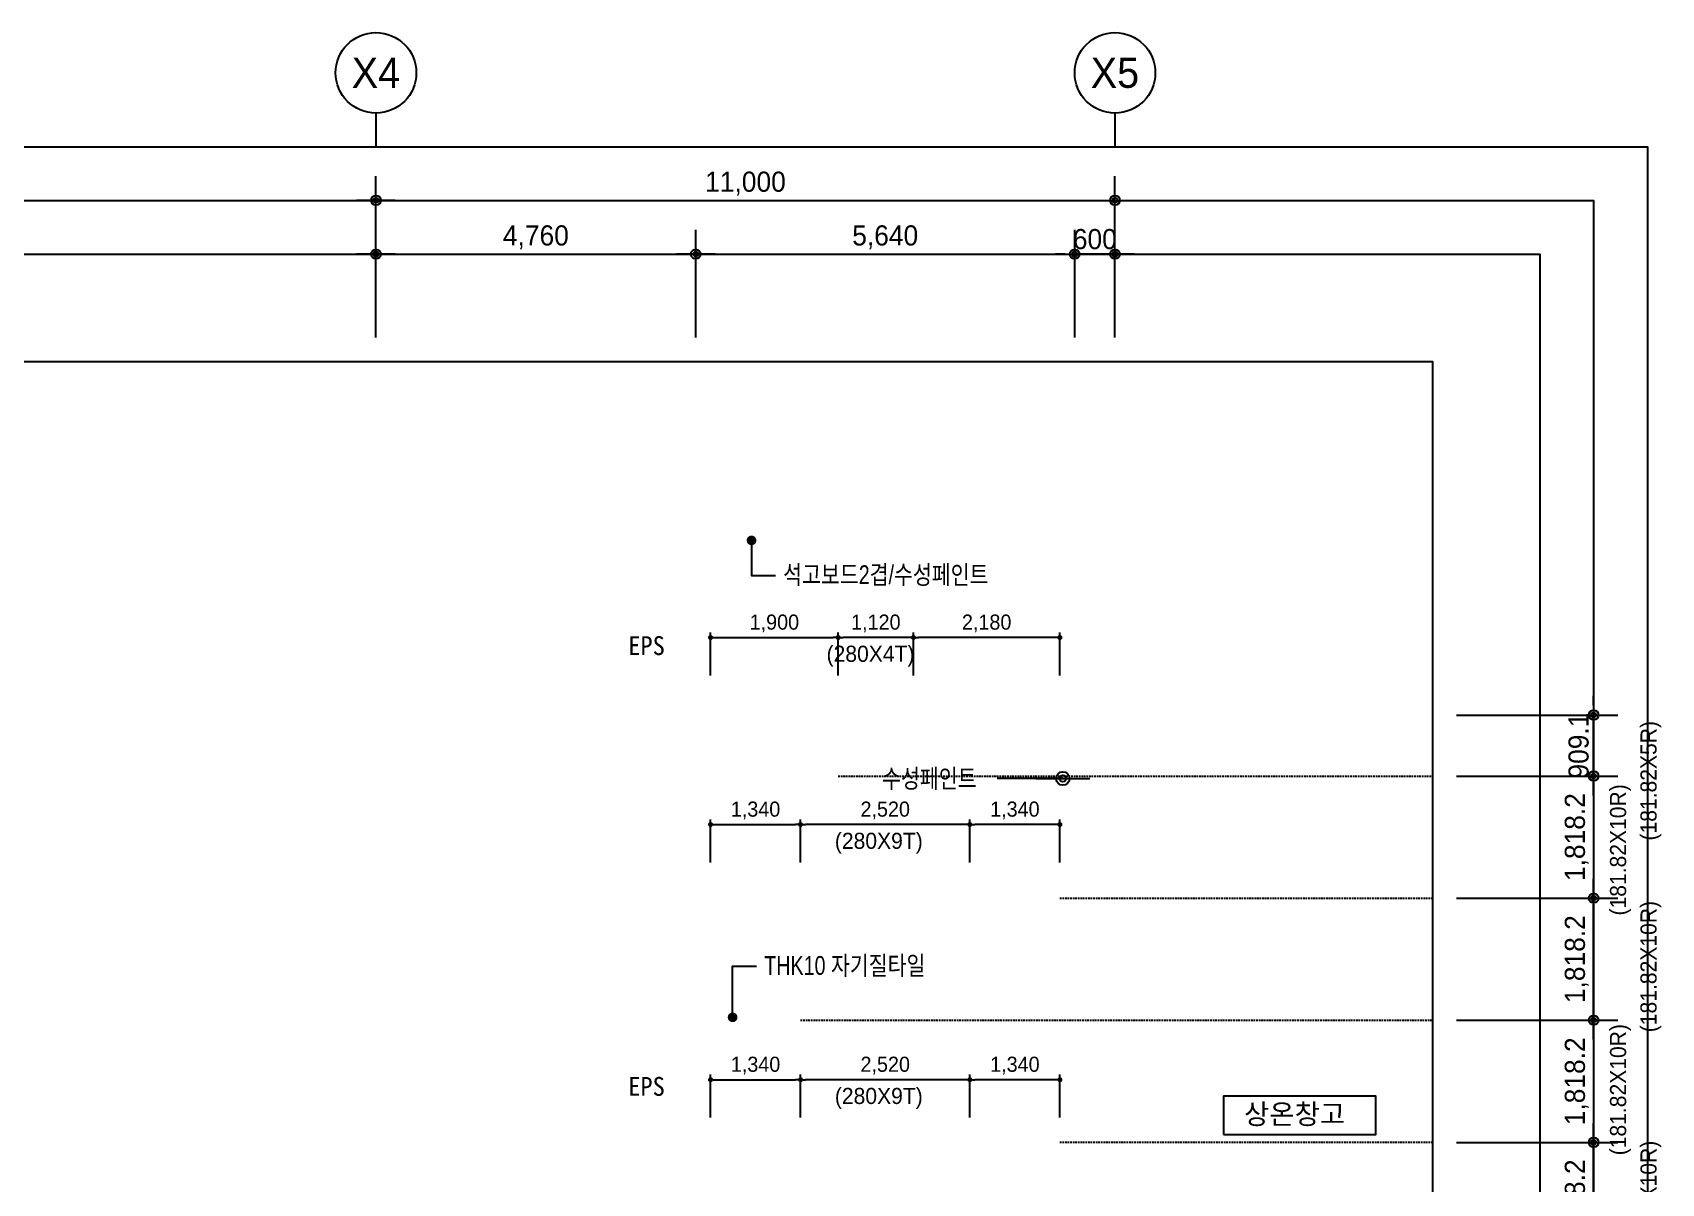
# Model space of a CAD drawing. Header units: millimetres. Extents: x 252711992 to 505989238, y 504776675 to 1009617600.
# Drawn here: x 252848552 to 252872797, y 504812578 to 504829718 of the extents above; entities that cross this region are included whole.
import ezdxf
from ezdxf.enums import TextEntityAlignment as Align

# ---------------------------------------------------------------- set-up
doc = ezdxf.new("R2010")
doc.units = ezdxf.units.MM
doc.linetypes.add('DASHEDX2', pattern=[38.1, 25.4, -12.7])
for name, color, linetype in [('$ZCDB_AUDIT_GENERATED_600D18', 7, 'Continuous'), ('0KD DIM', 7, 'Continuous'), ('4A.TEC ELE 4', 9, 'Continuous'), ('4A.TEC TEXT', 7, 'Continuous'), ('4A.TEC TEXT 2', 3, 'Continuous'), ('4A.TEC 심볼', 7, 'Continuous'), ('TEX', 3, 'Continuous'), ('TEXT', 7, 'Continuous'), ('㈜SE&C TEXT', 7, 'Continuous')]:
    doc.layers.add(name, color=color, linetype=linetype)
doc.layers.add('DEFPOINT', color=135, linetype='Continuous', plot=False)
doc.styles.add('1', font='')
doc.styles.add('GHS', font='malgun.ttf')
doc.styles.add('나눔고딕', font='')
doc.styles.add('돋움', font='')
doc.styles.add('돋음체', font='')
doc.styles.add('울릉도L', font='')
doc.styles.get('1').set_extended_font_data('DotumChe')
doc.styles.get('나눔고딕').set_extended_font_data('Dotum')
doc.styles.get('돋움').set_extended_font_data('Dotum')
doc.styles.get('돋음체').set_extended_font_data('Dotum')
doc.styles.get('울릉도L').set_extended_font_data('Dotum')
doc.dimstyles.new('DIM_600(외부치수)', dxfattribs={"dimscale": 400, "dimtxt": 3.3, "dimasz": 1, "dimexe": 2, "dimexo": 2, "dimgap": 1, "dimtad": 1, "dimdec": 0, "dimdsep": 46, "dimlunit": 6, "dimtxsty": '나눔고딕', "dimblk1": 'DIMDOT', "dimblk2": 'DIMDOT', "dimsah": 1, "dimcen": 2.5, "dimdle": 1.5, "dimclrd": 8, "dimclre": 8, "dimclrt": 3, "dimadec": 0, "dimazin": 0, "dimtfac": 1, "dimtdec": 0, "dimtix": 1, "dimtmove": 2, "dimatfit": 3, "dimldrblk": 'DIMDOT', "dimfxl": 1, "dimtvp": 1, "dimtolj": 1, "dimtzin": 0, "dimarcsym": 0})
doc.dimstyles.new('DIM_80(외부치수)', dxfattribs={"dimscale": 40, "dimtxt": 3.3, "dimasz": 1, "dimexe": 2, "dimexo": 2, "dimgap": 1, "dimtad": 1, "dimdec": 0, "dimdsep": 46, "dimlunit": 6, "dimtxsty": '돋움', "dimblk1": 'DIMDOT', "dimblk2": 'DIMDOT', "dimsah": 1, "dimcen": 2.5, "dimdle": 1.5, "dimclrd": 1, "dimclre": 7, "dimclrt": 2, "dimadec": 0, "dimazin": 0, "dimtfac": 1, "dimtdec": 0, "dimtix": 1, "dimtmove": 2, "dimatfit": 3, "dimldrblk": 'DIMDOT', "dimfxl": 1, "dimtvp": 1, "dimtolj": 1, "dimtzin": 0, "dimarcsym": 0})
doc.dimstyles.new('KD DIM 1', dxfattribs={"dimscale": 50, "dimtxt": 3, "dimasz": 1, "dimexe": 1, "dimexo": 1, "dimgap": 1, "dimtad": 1, "dimdec": 0, "dimzin": 0, "dimdsep": 46, "dimlunit": 6, "dimtxsty": '돋음체', "dimblk": 'DOT', "dimcen": 3, "dimdle": 1, "dimclrd": 256, "dimclre": 256, "dimclrt": 3, "dimazin": 0, "dimtfac": 1, "dimtdec": 0, "dimtix": 1, "dimtmove": 2, "dimatfit": 3, "dimldrblk": 'OBLIQUE', "dimfxl": 1, "dimtvp": 0.8333, "dimtolj": 1, "dimtzin": 0, "dimarcsym": 0})

# ---------------------------------------------------------------- blocks, each defined once
blk = doc.blocks.new('DIMDOT')
at = {"color": 0}
blk.add_line((-2, 0), (2, 0), dxfattribs=at)
for radius in [0.5, 0.25]:
    blk.add_circle((0, 0), radius, dxfattribs=at)
blk = doc.blocks.new('*D165')
at = {"layer": '$ZCDB_AUDIT_GENERATED_600D18', "color": 8, "lineweight": -2, "transparency": 16777216}
for p, q in [((252853663, 504825178), (252853663, 504827578)), ((252864663, 504825178), (252864663, 504827578)), ((252853807, 504827218), (252864519, 504827218))]:
    blk.add_line(p, q, dxfattribs=at)
at = {"layer": 'Defpoints', "color": 0, "transparency": 16777216}
for p in [(252864663, 504827218), (252853663, 504824818), (252864663, 504824818, 0)]:
    blk.add_point(p, dxfattribs=at)
at = {"layer": '$ZCDB_AUDIT_GENERATED_600D18', "color": 8, "lineweight": -2, "transparency": 16777216, "xscale": 144, "yscale": 144, "zscale": 144, "rotation": 180}
blk.add_blockref('DIMDOT', (252853663, 504827218), dxfattribs=at)
at = {"layer": '$ZCDB_AUDIT_GENERATED_600D18', "color": 8, "lineweight": -2, "transparency": 16777216, "xscale": 144, "yscale": 144, "zscale": 144}
blk.add_blockref('DIMDOT', (252864663, 504827218), dxfattribs=at)
at = {"layer": '$ZCDB_AUDIT_GENERATED_600D18', "color": 3, "transparency": 16777216, "insert": (252859163, 504827469), "char_height": 300, "attachment_point": 5, "style": '나눔고딕'}
blk.add_mtext('\\A1;11,000', dxfattribs=at)
blk = doc.blocks.new('*D166')
at = {"layer": '$ZCDB_AUDIT_GENERATED_600D18', "color": 8, "lineweight": -2, "transparency": 16777216}
for p, q in [((252853663, 504825178), (252853663, 504826778)), ((252858423, 504825178), (252858423, 504826778)), ((252853807, 504826418), (252858279, 504826418))]:
    blk.add_line(p, q, dxfattribs=at)
at = {"layer": 'Defpoints', "color": 0, "transparency": 16777216}
for p in [(252858423, 504826418), (252853663, 504824818, -2940), (252858423, 504824818, 1145)]:
    blk.add_point(p, dxfattribs=at)
at = {"layer": '$ZCDB_AUDIT_GENERATED_600D18', "color": 8, "lineweight": -2, "transparency": 16777216, "xscale": 144, "yscale": 144, "zscale": 144, "rotation": 180}
blk.add_blockref('DIMDOT', (252853663, 504826418), dxfattribs=at)
at = {"layer": '$ZCDB_AUDIT_GENERATED_600D18', "color": 8, "lineweight": -2, "transparency": 16777216, "xscale": 144, "yscale": 144, "zscale": 144}
blk.add_blockref('DIMDOT', (252858423, 504826418), dxfattribs=at)
at = {"layer": '$ZCDB_AUDIT_GENERATED_600D18', "color": 3, "transparency": 16777216, "insert": (252856043, 504826669), "char_height": 300, "attachment_point": 5, "style": '나눔고딕'}
blk.add_mtext('\\A1;4,760', dxfattribs=at)
blk = doc.blocks.new('ccs122')
at = {"layer": '4A.TEC 심볼'}
blk.add_line((0, 8), (0, 3), dxfattribs=at)
blk.add_circle((0, 14), 6, dxfattribs=at)
at = {"layer": '4A.TEC TEXT 2', "color": 3, "style": 'GHS'}
blk.add_attdef('NO', text='', height=4.5, dxfattribs=at).set_placement((-0.01, 14.02), align=Align.MIDDLE_CENTER)
blk = doc.blocks.new('*D167')
at = {"layer": '$ZCDB_AUDIT_GENERATED_600D18', "color": 8, "lineweight": -2, "transparency": 16777216}
for p, q in [((252864063, 504825178), (252864063, 504826778)), ((252864663, 504825178), (252864663, 504826778)), ((252863919, 504826418), (252863775, 504826418)), ((252864663, 504826418), (252864063, 504826418)), ((252864807, 504826418), (252864951, 504826418))]:
    blk.add_line(p, q, dxfattribs=at)
at = {"layer": 'Defpoints', "color": 0, "transparency": 16777216}
for p in [(252864063, 504826418), (252864063, 504824818, -5669), (252864663, 504824818, -6672)]:
    blk.add_point(p, dxfattribs=at)
at = {"layer": '$ZCDB_AUDIT_GENERATED_600D18', "color": 8, "lineweight": -2, "transparency": 16777216, "xscale": 144, "yscale": 144, "zscale": 144}
blk.add_blockref('DIMDOT', (252864063, 504826418), dxfattribs=at)
at = {"layer": '$ZCDB_AUDIT_GENERATED_600D18', "color": 8, "lineweight": -2, "transparency": 16777216, "xscale": 144, "yscale": 144, "zscale": 144, "rotation": 180}
blk.add_blockref('DIMDOT', (252864663, 504826418), dxfattribs=at)
at = {"layer": '$ZCDB_AUDIT_GENERATED_600D18', "color": 3, "transparency": 16777216, "insert": (252864363, 504826640), "char_height": 300, "attachment_point": 5, "style": '나눔고딕'}
blk.add_mtext('\\A1;600', dxfattribs=at)
blk = doc.blocks.new('*D168')
at = {"layer": '$ZCDB_AUDIT_GENERATED_600D18', "color": 8, "lineweight": -2, "transparency": 16777216}
for p, q in [((252858423, 504825178), (252858423, 504826778)), ((252864063, 504825178), (252864063, 504826778)), ((252858567, 504826418), (252863919, 504826418))]:
    blk.add_line(p, q, dxfattribs=at)
at = {"layer": 'Defpoints', "color": 0, "transparency": 16777216}
for p in [(252864063, 504826418), (252858423, 504824818, 1145), (252864063, 504824818, -5669)]:
    blk.add_point(p, dxfattribs=at)
at = {"layer": '$ZCDB_AUDIT_GENERATED_600D18', "color": 8, "lineweight": -2, "transparency": 16777216, "xscale": 144, "yscale": 144, "zscale": 144, "rotation": 180}
blk.add_blockref('DIMDOT', (252858423, 504826418), dxfattribs=at)
at = {"layer": '$ZCDB_AUDIT_GENERATED_600D18', "color": 8, "lineweight": -2, "transparency": 16777216, "xscale": 144, "yscale": 144, "zscale": 144}
blk.add_blockref('DIMDOT', (252864063, 504826418), dxfattribs=at)
at = {"layer": '$ZCDB_AUDIT_GENERATED_600D18', "color": 3, "transparency": 16777216, "insert": (252861243, 504826669), "char_height": 300, "attachment_point": 5, "style": '나눔고딕'}
blk.add_mtext('\\A1;5,640', dxfattribs=at)
blk = doc.blocks.new('A$Cde9e4541')
at = {"layer": 'TEX', "color": 1}
blk.add_lwpolyline([(72, 751), (72, 229), (428, 229)], dxfattribs=at)
at = {"layer": '㈜SE&C TEXT', "color": 1, "const_width": 71.7}
blk.add_lwpolyline([(36, 751, -1), (108, 751, -1)], format="xyb", close=True, dxfattribs=at)
at = {"layer": '4A.TEC TEXT', "style": '돋움', "width": 0.8}
blk.add_text('석고보드2겹/수성페인트', height=280, dxfattribs=at).set_placement((543, 240), align=Align.MIDDLE_LEFT)
blk = doc.blocks.new('A$C398e453a')
at = {"layer": 'TEX', "color": 1}
blk.add_lwpolyline([(72, 72), (72, 833), (428, 833)], dxfattribs=at)
at = {"layer": '㈜SE&C TEXT', "color": 1, "const_width": 71.7}
blk.add_lwpolyline([(36, 72, -1), (108, 72, -1)], format="xyb", close=True, dxfattribs=at)
at = {"layer": '4A.TEC TEXT', "style": '돋움', "width": 0.8}
blk.add_text('THK10 자기질타일', height=280, dxfattribs=at).set_placement((543, 844), align=Align.MIDDLE_LEFT)
blk = doc.blocks.new('_Dot')
at = {"color": 0, "linetype": 'ByBlock', "lineweight": -2}
blk.add_line((-0.5, 0), (-1, 0), dxfattribs=at)
at = {"color": 0, "linetype": 'ByBlock', "const_width": 0.5}
blk.add_lwpolyline([(-0.25, 0, 1), (0.25, 0, 1)], format="xyb", close=True, dxfattribs=at)
blk = doc.blocks.new('*D630')
at = {"layer": '0KD DIM', "lineweight": -2, "transparency": 16777216}
for p, q in [((252860543, 504820143), (252860543, 504820783)), ((252861588, 504820708), (252860618, 504820708)), ((252861663, 504820143), (252861663, 504820783))]:
    blk.add_line(p, q, dxfattribs=at)
at = {"layer": 'Defpoints', "color": 0, "transparency": 16777216}
for p in [(252860543, 504820708), (252860543, 504820068), (252861663, 504820068)]:
    blk.add_point(p, dxfattribs=at)
at = {"layer": '0KD DIM', "lineweight": -2, "transparency": 16777216, "xscale": 75, "yscale": 75, "zscale": 75, "rotation": 180}
blk.add_blockref('_Dot', (252860543, 504820708), dxfattribs=at)
at = {"layer": '0KD DIM', "lineweight": -2, "transparency": 16777216, "xscale": 75, "yscale": 75, "zscale": 75}
blk.add_blockref('_Dot', (252861663, 504820708), dxfattribs=at)
at = {"layer": '0KD DIM', "color": 3, "transparency": 16777216, "insert": (252861103, 504820917), "char_height": 225, "attachment_point": 5, "style": '돋음체'}
blk.add_mtext('\\A1;1,120', dxfattribs=at)
blk = doc.blocks.new('_OBLIQUE')
at = {"color": 0, "linetype": 'ByBlock'}
blk.add_line((-0.5, -0.5), (0.5, 0.5), dxfattribs=at)
blk = doc.blocks.new('*D631')
at = {"layer": '0KD DIM', "lineweight": -2, "transparency": 16777216}
for p, q in [((252858643, 504820143), (252858643, 504820783)), ((252858718, 504820708), (252860468, 504820708)), ((252860543, 504820143), (252860543, 504820783))]:
    blk.add_line(p, q, dxfattribs=at)
at = {"layer": 'Defpoints', "color": 0, "transparency": 16777216}
for p in [(252860543, 504820708), (252858643, 504820068), (252860543, 504820068)]:
    blk.add_point(p, dxfattribs=at)
at = {"layer": '0KD DIM', "lineweight": -2, "transparency": 16777216, "xscale": 75, "yscale": 75, "zscale": 75, "rotation": 180}
blk.add_blockref('_Dot', (252858643, 504820708), dxfattribs=at)
at = {"layer": '0KD DIM', "lineweight": -2, "transparency": 16777216, "xscale": 75, "yscale": 75, "zscale": 75}
blk.add_blockref('_Dot', (252860543, 504820708), dxfattribs=at)
at = {"layer": '0KD DIM', "color": 3, "transparency": 16777216, "insert": (252859593, 504820917), "char_height": 225, "attachment_point": 5, "style": '돋음체'}
blk.add_mtext('\\A1;1,900', dxfattribs=at)
blk = doc.blocks.new('*D632')
at = {"layer": '0KD DIM', "lineweight": -2, "transparency": 16777216}
for p, q in [((252861663, 504820143), (252861663, 504820783)), ((252863768, 504820708), (252861738, 504820708)), ((252863843, 504820143), (252863843, 504820783))]:
    blk.add_line(p, q, dxfattribs=at)
at = {"layer": 'Defpoints', "color": 0, "transparency": 16777216}
for p in [(252861663, 504820708), (252861663, 504820068), (252863843, 504820068, -8562)]:
    blk.add_point(p, dxfattribs=at)
at = {"layer": '0KD DIM', "lineweight": -2, "transparency": 16777216, "xscale": 75, "yscale": 75, "zscale": 75, "rotation": 180}
blk.add_blockref('_Dot', (252861663, 504820708), dxfattribs=at)
at = {"layer": '0KD DIM', "lineweight": -2, "transparency": 16777216, "xscale": 75, "yscale": 75, "zscale": 75}
blk.add_blockref('_Dot', (252863843, 504820708), dxfattribs=at)
at = {"layer": '0KD DIM', "color": 3, "transparency": 16777216, "insert": (252862753, 504820917), "char_height": 225, "attachment_point": 5, "style": '돋음체'}
blk.add_mtext('\\A1;2,180', dxfattribs=at)
blk = doc.blocks.new('*D633')
at = {"layer": '0KD DIM', "lineweight": -2, "transparency": 16777216}
for p, q in [((252859983, 504817357), (252859983, 504817998)), ((252862428, 504817923), (252860058, 504817923)), ((252862503, 504817357), (252862503, 504817998))]:
    blk.add_line(p, q, dxfattribs=at)
at = {"layer": 'Defpoints', "color": 0, "transparency": 16777216}
for p in [(252859983, 504817923), (252859983, 504817282), (252862503, 504817282)]:
    blk.add_point(p, dxfattribs=at)
at = {"layer": '0KD DIM', "lineweight": -2, "transparency": 16777216, "xscale": 75, "yscale": 75, "zscale": 75, "rotation": 180}
blk.add_blockref('_Dot', (252859983, 504817923), dxfattribs=at)
at = {"layer": '0KD DIM', "lineweight": -2, "transparency": 16777216, "xscale": 75, "yscale": 75, "zscale": 75}
blk.add_blockref('_Dot', (252862503, 504817923), dxfattribs=at)
at = {"layer": '0KD DIM', "color": 3, "transparency": 16777216, "insert": (252861243, 504818132), "char_height": 225, "attachment_point": 5, "style": '돋음체'}
blk.add_mtext('\\A1;2,520', dxfattribs=at)
blk = doc.blocks.new('*D634')
at = {"layer": '0KD DIM', "lineweight": -2, "transparency": 16777216}
for p, q in [((252858643, 504817357), (252858643, 504817998)), ((252858718, 504817923), (252859908, 504817923)), ((252859983, 504817357), (252859983, 504817998))]:
    blk.add_line(p, q, dxfattribs=at)
at = {"layer": 'Defpoints', "color": 0, "transparency": 16777216}
for p in [(252859983, 504817923), (252858643, 504817282), (252859983, 504817282)]:
    blk.add_point(p, dxfattribs=at)
at = {"layer": '0KD DIM', "lineweight": -2, "transparency": 16777216, "xscale": 75, "yscale": 75, "zscale": 75, "rotation": 180}
blk.add_blockref('_Dot', (252858643, 504817923), dxfattribs=at)
at = {"layer": '0KD DIM', "lineweight": -2, "transparency": 16777216, "xscale": 75, "yscale": 75, "zscale": 75}
blk.add_blockref('_Dot', (252859983, 504817923), dxfattribs=at)
at = {"layer": '0KD DIM', "color": 3, "transparency": 16777216, "insert": (252859313, 504818132), "char_height": 225, "attachment_point": 5, "style": '돋음체'}
blk.add_mtext('\\A1;1,340', dxfattribs=at)
blk = doc.blocks.new('*D635')
at = {"layer": '0KD DIM', "lineweight": -2, "transparency": 16777216}
for p, q in [((252862503, 504817357), (252862503, 504817998)), ((252863768, 504817923), (252862578, 504817923)), ((252863843, 504817357), (252863843, 504817998))]:
    blk.add_line(p, q, dxfattribs=at)
at = {"layer": 'Defpoints', "color": 0, "transparency": 16777216}
for p in [(252862503, 504817923), (252862503, 504817282, -3299), (252863843, 504817282, -8562)]:
    blk.add_point(p, dxfattribs=at)
at = {"layer": '0KD DIM', "lineweight": -2, "transparency": 16777216, "xscale": 75, "yscale": 75, "zscale": 75, "rotation": 180}
blk.add_blockref('_Dot', (252862503, 504817923), dxfattribs=at)
at = {"layer": '0KD DIM', "lineweight": -2, "transparency": 16777216, "xscale": 75, "yscale": 75, "zscale": 75}
blk.add_blockref('_Dot', (252863843, 504817923), dxfattribs=at)
at = {"layer": '0KD DIM', "color": 3, "transparency": 16777216, "insert": (252863173, 504818132), "char_height": 225, "attachment_point": 5, "style": '돋음체'}
blk.add_mtext('\\A1;1,340', dxfattribs=at)
blk = doc.blocks.new('*D636')
at = {"layer": '0KD DIM', "lineweight": -2, "transparency": 16777216}
for p, q in [((252859983, 504813558), (252859983, 504814198)), ((252862503, 504813558), (252862503, 504814198)), ((252862428, 504814123), (252860058, 504814123))]:
    blk.add_line(p, q, dxfattribs=at)
at = {"layer": 'Defpoints', "color": 0, "transparency": 16777216}
for p in [(252859983, 504814123), (252859983, 504813483), (252862503, 504813483)]:
    blk.add_point(p, dxfattribs=at)
at = {"layer": '0KD DIM', "lineweight": -2, "transparency": 16777216, "xscale": 75, "yscale": 75, "zscale": 75, "rotation": 180}
blk.add_blockref('_Dot', (252859983, 504814123), dxfattribs=at)
at = {"layer": '0KD DIM', "lineweight": -2, "transparency": 16777216, "xscale": 75, "yscale": 75, "zscale": 75}
blk.add_blockref('_Dot', (252862503, 504814123), dxfattribs=at)
at = {"layer": '0KD DIM', "color": 3, "transparency": 16777216, "insert": (252861243, 504814332), "char_height": 225, "attachment_point": 5, "style": '돋음체'}
blk.add_mtext('\\A1;2,520', dxfattribs=at)
blk = doc.blocks.new('*D637')
at = {"layer": '0KD DIM', "lineweight": -2, "transparency": 16777216}
for p, q in [((252858643, 504813558), (252858643, 504814198)), ((252859983, 504813558), (252859983, 504814198)), ((252858718, 504814123), (252859908, 504814123))]:
    blk.add_line(p, q, dxfattribs=at)
at = {"layer": 'Defpoints', "color": 0, "transparency": 16777216}
for p in [(252859983, 504814123), (252858643, 504813483), (252859983, 504813483)]:
    blk.add_point(p, dxfattribs=at)
at = {"layer": '0KD DIM', "lineweight": -2, "transparency": 16777216, "xscale": 75, "yscale": 75, "zscale": 75, "rotation": 180}
blk.add_blockref('_Dot', (252858643, 504814123), dxfattribs=at)
at = {"layer": '0KD DIM', "lineweight": -2, "transparency": 16777216, "xscale": 75, "yscale": 75, "zscale": 75}
blk.add_blockref('_Dot', (252859983, 504814123), dxfattribs=at)
at = {"layer": '0KD DIM', "color": 3, "transparency": 16777216, "insert": (252859313, 504814332), "char_height": 225, "attachment_point": 5, "style": '돋음체'}
blk.add_mtext('\\A1;1,340', dxfattribs=at)
blk = doc.blocks.new('*D638')
at = {"layer": '0KD DIM', "lineweight": -2, "transparency": 16777216}
for p, q in [((252862503, 504813558), (252862503, 504814198)), ((252863843, 504813558), (252863843, 504814198)), ((252863768, 504814123), (252862578, 504814123))]:
    blk.add_line(p, q, dxfattribs=at)
at = {"layer": 'Defpoints', "color": 0, "transparency": 16777216}
for p in [(252862503, 504814123), (252862503, 504813483, -3299), (252863843, 504813483, -8562)]:
    blk.add_point(p, dxfattribs=at)
at = {"layer": '0KD DIM', "lineweight": -2, "transparency": 16777216, "xscale": 75, "yscale": 75, "zscale": 75, "rotation": 180}
blk.add_blockref('_Dot', (252862503, 504814123), dxfattribs=at)
at = {"layer": '0KD DIM', "lineweight": -2, "transparency": 16777216, "xscale": 75, "yscale": 75, "zscale": 75}
blk.add_blockref('_Dot', (252863843, 504814123), dxfattribs=at)
at = {"layer": '0KD DIM', "color": 3, "transparency": 16777216, "insert": (252863173, 504814332), "char_height": 225, "attachment_point": 5, "style": '돋음체'}
blk.add_mtext('\\A1;1,340', dxfattribs=at)
blk = doc.blocks.new('*D683')
at = {"layer": '$ZCDB_AUDIT_GENERATED_600D18', "color": 8, "lineweight": -2, "transparency": 16777216}
for p, q in [((252869747, 504813190), (252872147, 504813190)), ((252871787, 504811516), (252871787, 504813046)), ((252869747, 504811372), (252872147, 504811372))]:
    blk.add_line(p, q, dxfattribs=at)
at = {"layer": 'Defpoints', "color": 0, "transparency": 16777216}
for p in [(252869387, 504813190), (252871787, 504813190), (252869387, 504811372)]:
    blk.add_point(p, dxfattribs=at)
at = {"layer": '$ZCDB_AUDIT_GENERATED_600D18', "color": 8, "lineweight": -2, "transparency": 16777216, "xscale": 144, "yscale": 144, "zscale": 144}
for p, rotation in [((252871787, 504813190), 90), ((252871787, 504811372), 270)]:
    blk.add_blockref('DIMDOT', p, dxfattribs=dict(at, rotation=rotation))
at = {"layer": '$ZCDB_AUDIT_GENERATED_600D18', "color": 3, "transparency": 16777216, "insert": (252871536, 504812281), "char_height": 300, "attachment_point": 5, "rotation": 90, "style": '나눔고딕'}
blk.add_mtext('\\A1;1,818.2', dxfattribs=at)
blk = doc.blocks.new('*D684')
at = {"layer": '$ZCDB_AUDIT_GENERATED_600D18', "color": 8, "lineweight": -2, "transparency": 16777216}
for p, q in [((252869747, 504815009), (252872147, 504815009)), ((252871787, 504814865), (252871787, 504813334)), ((252869747, 504813190), (252872147, 504813190))]:
    blk.add_line(p, q, dxfattribs=at)
at = {"layer": 'Defpoints', "color": 0, "transparency": 16777216}
for p in [(252869387, 504815009), (252869387, 504813190), (252871787, 504813190)]:
    blk.add_point(p, dxfattribs=at)
at = {"layer": '$ZCDB_AUDIT_GENERATED_600D18', "color": 8, "lineweight": -2, "transparency": 16777216, "xscale": 144, "yscale": 144, "zscale": 144}
for p, rotation in [((252871787, 504815009), 90), ((252871787, 504813190), 270)]:
    blk.add_blockref('DIMDOT', p, dxfattribs=dict(at, rotation=rotation))
at = {"layer": '$ZCDB_AUDIT_GENERATED_600D18', "color": 3, "transparency": 16777216, "insert": (252871536, 504814099), "char_height": 300, "attachment_point": 5, "rotation": 90, "style": '나눔고딕'}
blk.add_mtext('\\A1;1,818.2', dxfattribs=at)
blk = doc.blocks.new('*D685')
at = {"layer": '$ZCDB_AUDIT_GENERATED_600D18', "color": 8, "lineweight": -2, "transparency": 16777216}
for p, q in [((252869747, 504816827), (252872147, 504816827)), ((252871787, 504815153), (252871787, 504816683)), ((252869747, 504815009), (252872147, 504815009))]:
    blk.add_line(p, q, dxfattribs=at)
at = {"layer": 'Defpoints', "color": 0, "transparency": 16777216}
for p in [(252869387, 504816827), (252871787, 504816827), (252869387, 504815009)]:
    blk.add_point(p, dxfattribs=at)
at = {"layer": '$ZCDB_AUDIT_GENERATED_600D18', "color": 8, "lineweight": -2, "transparency": 16777216, "xscale": 144, "yscale": 144, "zscale": 144}
for p, rotation in [((252871787, 504816827), 90), ((252871787, 504815009), 270)]:
    blk.add_blockref('DIMDOT', p, dxfattribs=dict(at, rotation=rotation))
at = {"layer": '$ZCDB_AUDIT_GENERATED_600D18', "color": 3, "transparency": 16777216, "insert": (252871536, 504815918), "char_height": 300, "attachment_point": 5, "rotation": 90, "style": '나눔고딕'}
blk.add_mtext('\\A1;1,818.2', dxfattribs=at)
blk = doc.blocks.new('*D686')
at = {"layer": '$ZCDB_AUDIT_GENERATED_600D18', "color": 8, "lineweight": -2, "transparency": 16777216}
for p, q in [((252869747, 504818645), (252872147, 504818645)), ((252871787, 504818501), (252871787, 504816971)), ((252869747, 504816827), (252872147, 504816827))]:
    blk.add_line(p, q, dxfattribs=at)
at = {"layer": 'Defpoints', "color": 0, "transparency": 16777216}
for p in [(252869387, 504818645), (252869387, 504816827), (252871787, 504816827)]:
    blk.add_point(p, dxfattribs=at)
at = {"layer": '$ZCDB_AUDIT_GENERATED_600D18', "color": 8, "lineweight": -2, "transparency": 16777216, "xscale": 144, "yscale": 144, "zscale": 144}
for p, rotation in [((252871787, 504818645), 90), ((252871787, 504816827), 270)]:
    blk.add_blockref('DIMDOT', p, dxfattribs=dict(at, rotation=rotation))
at = {"layer": '$ZCDB_AUDIT_GENERATED_600D18', "color": 3, "transparency": 16777216, "insert": (252871536, 504817736), "char_height": 300, "attachment_point": 5, "rotation": 90, "style": '나눔고딕'}
blk.add_mtext('\\A1;1,818.2', dxfattribs=at)
blk = doc.blocks.new('*D681')
at = {"layer": '$ZCDB_AUDIT_GENERATED_600D18', "color": 8, "lineweight": -2, "transparency": 16777216}
for p, q in [((252871787, 504819698), (252871787, 504819842)), ((252869747, 504819554), (252872147, 504819554)), ((252871787, 504818645), (252871787, 504819554)), ((252869747, 504818645), (252872147, 504818645)), ((252871787, 504818501), (252871787, 504818357))]:
    blk.add_line(p, q, dxfattribs=at)
at = {"layer": 'Defpoints', "color": 0, "transparency": 16777216}
for p in [(252869387, 504819554), (252871787, 504819554), (252869387, 504818645)]:
    blk.add_point(p, dxfattribs=at)
at = {"layer": '$ZCDB_AUDIT_GENERATED_600D18', "color": 8, "lineweight": -2, "transparency": 16777216, "xscale": 144, "yscale": 144, "zscale": 144}
for p, rotation in [((252871787, 504819554), 270), ((252871787, 504818645), 90)]:
    blk.add_blockref('DIMDOT', p, dxfattribs=dict(at, rotation=rotation))
at = {"layer": '$ZCDB_AUDIT_GENERATED_600D18', "color": 3, "transparency": 16777216, "insert": (252871565, 504819099), "char_height": 300, "attachment_point": 5, "rotation": 90, "style": '나눔고딕'}
blk.add_mtext('\\A1;909.1', dxfattribs=at)
blk = doc.blocks.new('A$Ccf7108a0')
at = {"layer": '4A.TEC TEXT', "style": '돋움', "width": 0.8}
blk.add_text('수성페인트', height=280, dxfattribs=at).set_placement((31, 215), align=Align.MIDDLE_LEFT)
at = {"layer": '㈜SE&C TEXT', "color": 1}
blk.add_leader([(2721, 215, 0), (1745, 215)], dimstyle='DIM_80(외부치수)', override={"dimasz": 5, "dimtad": 0}, dxfattribs=at)

msp = doc.modelspace()

# ---------------------------------------------------------------- linework, layer by layer
at = {"layer": 'DEFPOINT'}
for points in [[(252843933.68, 504776996.25), (252843933.68, 504828017.81), (252872587.24, 504828017.81), (252872587.24, 504776996.25)], [(252844733.68, 504776996.25), (252844733.68, 504827217.81), (252871787.24, 504827217.81), (252871787.24, 504776996.25)], [(252845533.68, 504776996.25), (252845533.68, 504826417.81), (252870987.24, 504826417.81), (252870987.24, 504776996.25)]]:
    msp.add_lwpolyline(points, dxfattribs=at)
msp.add_lwpolyline([(252847133.68, 504824817.81), (252869387.24, 504824817.81), (252869387.24, 504776996.25), (252847133.68, 504776996.25)], close=True, dxfattribs=at)
at = {"layer": 'TEXT', "color": 251, "linetype": 'DASHEDX2'}
for p, q in [((252860542.92, 504818644.87, 7817.06), (252869387.24, 504818644.87, 7817.06)), ((252863842.92, 504816826.69, 7817.06), (252869387.24, 504816826.69, 7817.06)), ((252859982.92, 504815008.5, 7817.06), (252869387.24, 504815008.5, 7817.06)), ((252863842.92, 504813190.32, 7817.06), (252869387.24, 504813190.32, 7817.06))]:
    msp.add_line(p, q, dxfattribs=at)
at = {"layer": 'TEXT'}
msp.add_lwpolyline([(252866279.11, 504813308.8), (252868547.83, 504813308.8), (252868547.83, 504813875.47), (252866279.11, 504813875.47)], close=True, dxfattribs=at)

# ---------------------------------------------------------------- block references
at = {"layer": '4A.TEC ELE 4'}
for name, p in [('A$Cde9e4541', (252859181.29, 504821403.25)), ('A$Ccf7108a0', (252861165.84, 504818393.59, 7817.06)), ('A$C398e453a', (252858899.46, 504814979.79, 7817.06))]:
    msp.add_blockref(name, p, dxfattribs=at)
at = {"layer": '4A.TEC 심볼'}
ref = msp.add_blockref('ccs122', (252853662.92, 504827717.81, 6672.24), dxfattribs=dict(at, xscale=99.99999954993666, yscale=99.99999954993666, zscale=99.99999954993666))
ref.add_attrib('NO', 'X4', dxfattribs={"layer": '0', "color": 3, "height": 450, "style": '울릉도L'}).set_placement((252853662.3, 504829119.6, 6672.24), align=Align.MIDDLE_CENTER)
ref = msp.add_blockref('ccs122', (252864662.92, 504827717.81, 6672.24), dxfattribs=dict(at, xscale=99.99999954993666, yscale=99.99999954993666, zscale=99.99999954993666))
ref.add_attrib('NO', 'X5', dxfattribs={"layer": '0', "color": 3, "height": 450, "style": '울릉도L'}).set_placement((252864662.3, 504829119.6, 6672.24), align=Align.MIDDLE_CENTER)

# ---------------------------------------------------------------- texts
at = {"layer": '$ZCDB_AUDIT_GENERATED_600D18', "color": 3, "style": '나눔고딕'}
for s, p in [('(280X4T)', (252860370.04, 504820346.22, -21547.89)), ('(280X9T)', (252860493.06, 504817560.79, -21547.89)), ('(280X9T)', (252860493.06, 504813760.93, -21547.89))]:
    msp.add_text(s, height=240, dxfattribs=at).set_placement(p)
for s, p in [('(181.82X5R)', (252872724.34, 504817684.71)), ('(181.82X10R)', (252872271.05, 504816568.07)), ('(181.82X10R)', (252872724.34, 504814829.92)), ('(181.82X10R)', (252872271.05, 504812996.96)), ('(181.82X10R)', (252872724.34, 504811258.8))]:
    msp.add_text(s, height=240, rotation=90, dxfattribs=at).set_placement(p)
at = {"layer": 'TEXT', "style": '1'}
for p in [(252857690.19, 504820587.56), (252857690.19, 504814023.29)]:
    msp.add_text('EPS', height=281.25, dxfattribs=at).set_placement(p, align=Align.MIDDLE_CENTER)
at = {"layer": 'TEXT', "style": '돋움'}
msp.add_text('상온창고', height=300, dxfattribs=at).set_placement((252866583.59, 504813610.46), align=Align.MIDDLE_LEFT)

# ---------------------------------------------------------------- dimensions: what is measured, and where the dimension line sits
at = {"layer": '$ZCDB_AUDIT_GENERATED_600D18'}
for base, p1, p2, picture, middle in [((252864662.92, 504827217.81, 6672.24), (252853662.92, 504824817.81, 6672.24), (252864662.92, 504824817.81, 6672.24), '*D165', (252859162.92, 504827468.91, 6672.24)), ((252858422.92, 504826417.81, 6672.24), (252853662.92, 504824817.81, 3731.96), (252858422.92, 504824817.81, 7817.06), '*D166', (252856042.92, 504826668.91, 6672.24))]:
    dim = msp.add_linear_dim(base=base, p1=p1, p2=p2, dimstyle='DIM_600(외부치수)', override={"dimscale": 600, "dimtxt": 0.5, "dimasz": 0.24, "dimexe": 0.6, "dimexo": 0.6, "dimgap": 0.12, "dimdec": 1, "dimdle": 0.5}, dxfattribs=at)
    dim.commit()
    dim.dimension.update_dxf_attribs({"geometry": picture, "text_midpoint": middle})
for base, p1, p2, angle, override, picture, middle in [((252864062.92, 504826417.81, 6672.24), (252858422.92, 504824817.81, 7817.06), (252864062.92, 504824817.81, 1003.34), 0, {"dimscale": 600, "dimtxt": 0.5, "dimasz": 0.24, "dimexe": 0.6, "dimexo": 0.6, "dimgap": 0.12, "dimdec": 1, "dimdle": 0.5}, '*D168', (252861242.92, 504826668.91, 6672.24)), ((252864062.92, 504826417.81, 6672.24), (252864662.92, 504824817.81), (252864062.92, 504824817.81, 1003.34), 180, {"dimscale": 600, "dimtxt": 0.5, "dimasz": 0.24, "dimexe": 0.6, "dimexo": 0.6, "dimgap": 0.12, "dimdec": 1, "dimdle": 0.5}, '*D167', (252864362.92, 504826640.01, 6672.24)), ((252871787.24, 504819553.96), (252869387.24, 504818644.87), (252869387.24, 504819553.96), 90, {"dimscale": 600, "dimtxt": 0.5, "dimasz": 0.24, "dimexe": 0.6, "dimexo": 0.6, "dimgap": 0.12, "dimdec": 1, "dimblk1": 'DIMDOT', "dimblk2": 'DIMDOT', "dimdle": 0.5}, '*D681', (252871565.04, 504819099.41)), ((252871787.24, 504816826.69), (252869387.24, 504818644.87), (252869387.24, 504816826.69), 270, {"dimscale": 600, "dimtxt": 0.5, "dimasz": 0.24, "dimexe": 0.6, "dimexo": 0.6, "dimgap": 0.12, "dimdec": 1, "dimblk1": 'DIMDOT', "dimblk2": 'DIMDOT', "dimdle": 0.5}, '*D686', (252871536.14, 504817735.78)), ((252871787.24, 504816826.69), (252869387.24, 504815008.5), (252869387.24, 504816826.69), 90, {"dimscale": 600, "dimtxt": 0.5, "dimasz": 0.24, "dimexe": 0.6, "dimexo": 0.6, "dimgap": 0.12, "dimdec": 1, "dimblk1": 'DIMDOT', "dimblk2": 'DIMDOT', "dimdle": 0.5}, '*D685', (252871536.14, 504815917.59)), ((252871787.24, 504813190.32), (252869387.24, 504815008.5), (252869387.24, 504813190.32), 270, {"dimscale": 600, "dimtxt": 0.5, "dimasz": 0.24, "dimexe": 0.6, "dimexo": 0.6, "dimgap": 0.12, "dimdec": 1, "dimblk1": 'DIMDOT', "dimblk2": 'DIMDOT', "dimdle": 0.5}, '*D684', (252871536.14, 504814099.41)), ((252871787.24, 504813190.32), (252869387.24, 504811372.14), (252869387.24, 504813190.32), 90, {"dimscale": 600, "dimtxt": 0.5, "dimasz": 0.24, "dimexe": 0.6, "dimexo": 0.6, "dimgap": 0.12, "dimdec": 1, "dimblk1": 'DIMDOT', "dimblk2": 'DIMDOT', "dimdle": 0.5}, '*D683', (252871536.14, 504812281.23))]:
    dim = msp.add_linear_dim(base=base, p1=p1, p2=p2, angle=angle, dimstyle='DIM_600(외부치수)', override=override, dxfattribs=at)
    dim.commit()
    dim.dimension.update_dxf_attribs({"geometry": picture, "text_midpoint": middle})
at = {"layer": '0KD DIM'}
for base, p1, p2, picture, middle in [((252860542.92, 504820708.12, 7817.06), (252858642.92, 504820067.79, 7817.06), (252860542.92, 504820067.79, 7817.06), '*D631', (252859592.92, 504820917.45, 7817.06)), ((252859982.92, 504817922.7, 7817.06), (252858642.92, 504817282.37, 7817.06), (252859982.92, 504817282.37, 7817.06), '*D634', (252859312.92, 504818132.03, 7817.06)), ((252859982.92, 504814122.84, 7817.06), (252858642.92, 504813482.5, 7817.06), (252859982.92, 504813482.5, 7817.06), '*D637', (252859312.92, 504814332.16, 7817.06))]:
    dim = msp.add_linear_dim(base=base, p1=p1, p2=p2, dimstyle='KD DIM 1', override={"dimscale": 75}, dxfattribs=at)
    dim.commit()
    dim.dimension.update_dxf_attribs({"geometry": picture, "text_midpoint": middle})
for base, p1, p2, picture, middle in [((252860542.92, 504820708.12, 7817.06), (252861662.92, 504820067.79, 7817.06), (252860542.92, 504820067.79, 7817.06), '*D630', (252861102.92, 504820917.45, 7817.06)), ((252861662.92, 504820708.12, 7817.06), (252863842.92, 504820067.79, -745.42), (252861662.92, 504820067.79, 7817.06), '*D632', (252862752.92, 504820917.45, 7817.06)), ((252859982.92, 504817922.7, 7817.06), (252862502.92, 504817282.37, 7817.06), (252859982.92, 504817282.37, 7817.06), '*D633', (252861242.92, 504818132.03, 7817.06)), ((252862502.92, 504817922.7, 7817.06), (252863842.92, 504817282.37, -745.42), (252862502.92, 504817282.37, 4517.75), '*D635', (252863172.92, 504818132.03, 7817.06)), ((252859982.92, 504814122.84, 7817.06), (252862502.92, 504813482.5, 7817.06), (252859982.92, 504813482.5, 7817.06), '*D636', (252861242.92, 504814332.16, 7817.06)), ((252862502.92, 504814122.84, 7817.06), (252863842.92, 504813482.5, -745.42), (252862502.92, 504813482.5, 4517.75), '*D638', (252863172.92, 504814332.16, 7817.06))]:
    dim = msp.add_linear_dim(base=base, p1=p1, p2=p2, angle=180, dimstyle='KD DIM 1', override={"dimscale": 75}, dxfattribs=at)
    dim.commit()
    dim.dimension.update_dxf_attribs({"geometry": picture, "text_midpoint": middle})

doc.saveas('drawing.dxf')
